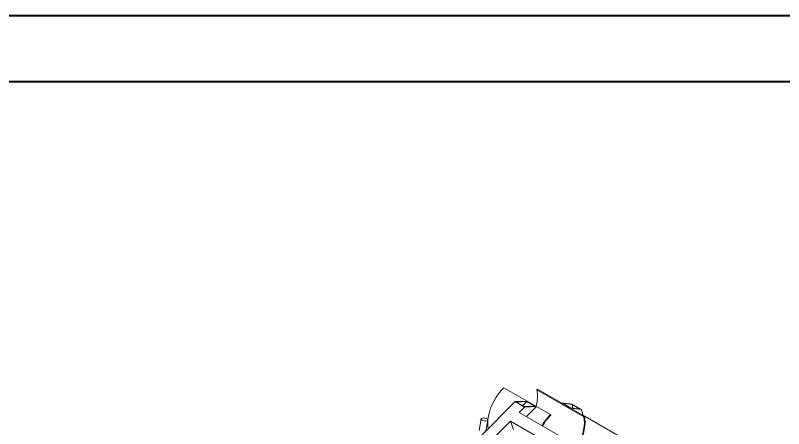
# Model space of a CAD drawing. Header units: millimetres. Extents: x 0 to 1189, y 0 to 841.
# Drawn here: x 237.5 to 353.5, y 778.7 to 841.2 of the extents above; entities that cross this region are included whole.
import ezdxf

# ---------------------------------------------------------------- set-up
doc = ezdxf.new("R2010")
doc.units = ezdxf.units.MM

msp = doc.modelspace()

# ---------------------------------------------------------------- linework, layer by layer
at = {"color": 7, "linetype": 'Continuous', "lineweight": 40}
for p, q in [((0.08, 841.21), (1189.08, 841.21)), ((25.08, 831.21), (1179.08, 831.21))]:
    msp.add_line(p, q, dxfattribs=at)
at = {"color": 7, "linetype": 'Continuous', "lineweight": 15}
for p, q in [((311.26, 784.92), (318.33, 780.84)), ((316.37, 784.69), (316.28, 784.61)), ((316.28, 784.61), (323.35, 780.53)), ((316.37, 784.69), (323.44, 780.61)), ((312.98, 782.81), (307.93, 777.76)), ((314.79, 782.88), (312.98, 782.81)), ((314.39, 781.99), (312.98, 782.81)), ((314.76, 782.82), (313.2, 782.75)), ((313.2, 782.75), (314.42, 782.05)), ((314.76, 782.82), (314.15, 782.21)), ((314.42, 782.05), (315.98, 782.12)), ((315.98, 782.12), (314.76, 782.82)), ((314.79, 782.88), (316.21, 782.06)), ((319.91, 782.65), (321.32, 781.84)), ((319.91, 782.65), (321.61, 782.42)), ((320.13, 782.58), (321.59, 782.38)), ((321.34, 781.88), (320.13, 782.58)), ((321.59, 782.38), (322.81, 781.68)), ((321.59, 782.38), (321.72, 781.83)), ((323.02, 781.61), (321.61, 782.42)), ((314.39, 781.99), (313.6, 781.19)), ((333.39, 769.76), (313.6, 781.19)), ((316.21, 782.06), (314.39, 781.99)), ((316.21, 782.06), (314.7, 780.56)), ((321.32, 781.84), (323.02, 781.61)), ((322.81, 781.68), (321.34, 781.88)), ((323.02, 781.61), (323.22, 780.76)), ((307.87, 780.2), (307.55, 778.43)), ((308.56, 778.39), (308.86, 780.03)), ((312.27, 779.86), (309.35, 776.94)), ((332.07, 768.44), (312.27, 779.86)), ((312.75, 778.61), (312.27, 779.86)), ((318.33, 780.84), (318.36, 780.75)), ((323.2, 780.75), (323.22, 780.76)), ((323.22, 780.76), (341.17, 770.4)), ((323.44, 780.61), (323.35, 780.53))]:
    msp.add_line(p, q, dxfattribs=at)
at = {"color": 7, "linetype": 'Continuous', "lineweight": 15, "flags": 128}
for points in [[(308.92, 778.74), (308.87, 779.09), (308.84, 779.59), (308.88, 780.12), (308.96, 780.67), (309.1, 781.24), (309.28, 781.81), (309.52, 782.38), (309.8, 782.94), (310.11, 783.49), (310.47, 784), (310.85, 784.48), (311.26, 784.92)], [(308.59, 780.28), (308.74, 780.2), (308.83, 780.12), (308.86, 780.03), (308.81, 779.95), (308.69, 779.9), (308.52, 779.88), (308.33, 779.9), (308.15, 779.95), (307.99, 780.02), (307.9, 780.11), (307.87, 780.2), (307.92, 780.28), (308.04, 780.33), (308.21, 780.34), (308.4, 780.33), (308.59, 780.28)], [(322.4, 776.11), (322.52, 776.33), (322.79, 776.88), (323.02, 777.43), (323.2, 777.99), (323.33, 778.54), (323.41, 779.08), (323.44, 779.6), (323.42, 780.08), (323.35, 780.53)], [(322.47, 776.07), (322.59, 776.3), (322.87, 776.86), (323.1, 777.43), (323.29, 778), (323.43, 778.57), (323.51, 779.12), (323.54, 779.65), (323.52, 780.15), (323.44, 780.61)]]:
    msp.add_lwpolyline(points, dxfattribs=at)
at = {"color": 7, "linetype": 'Continuous', "lineweight": 15}
for centre, radius, start, end in [((311.22, 783.64), 5.15, 342.6822, 10.9313), ((324.38, 774.85), 8.52, 135.2978, 149.317), ((324.25, 774.92), 8.29, 135.2967, 149.2944)]:
    msp.add_arc(centre, radius, start, end, dxfattribs=at)

doc.saveas('drawing.dxf')
